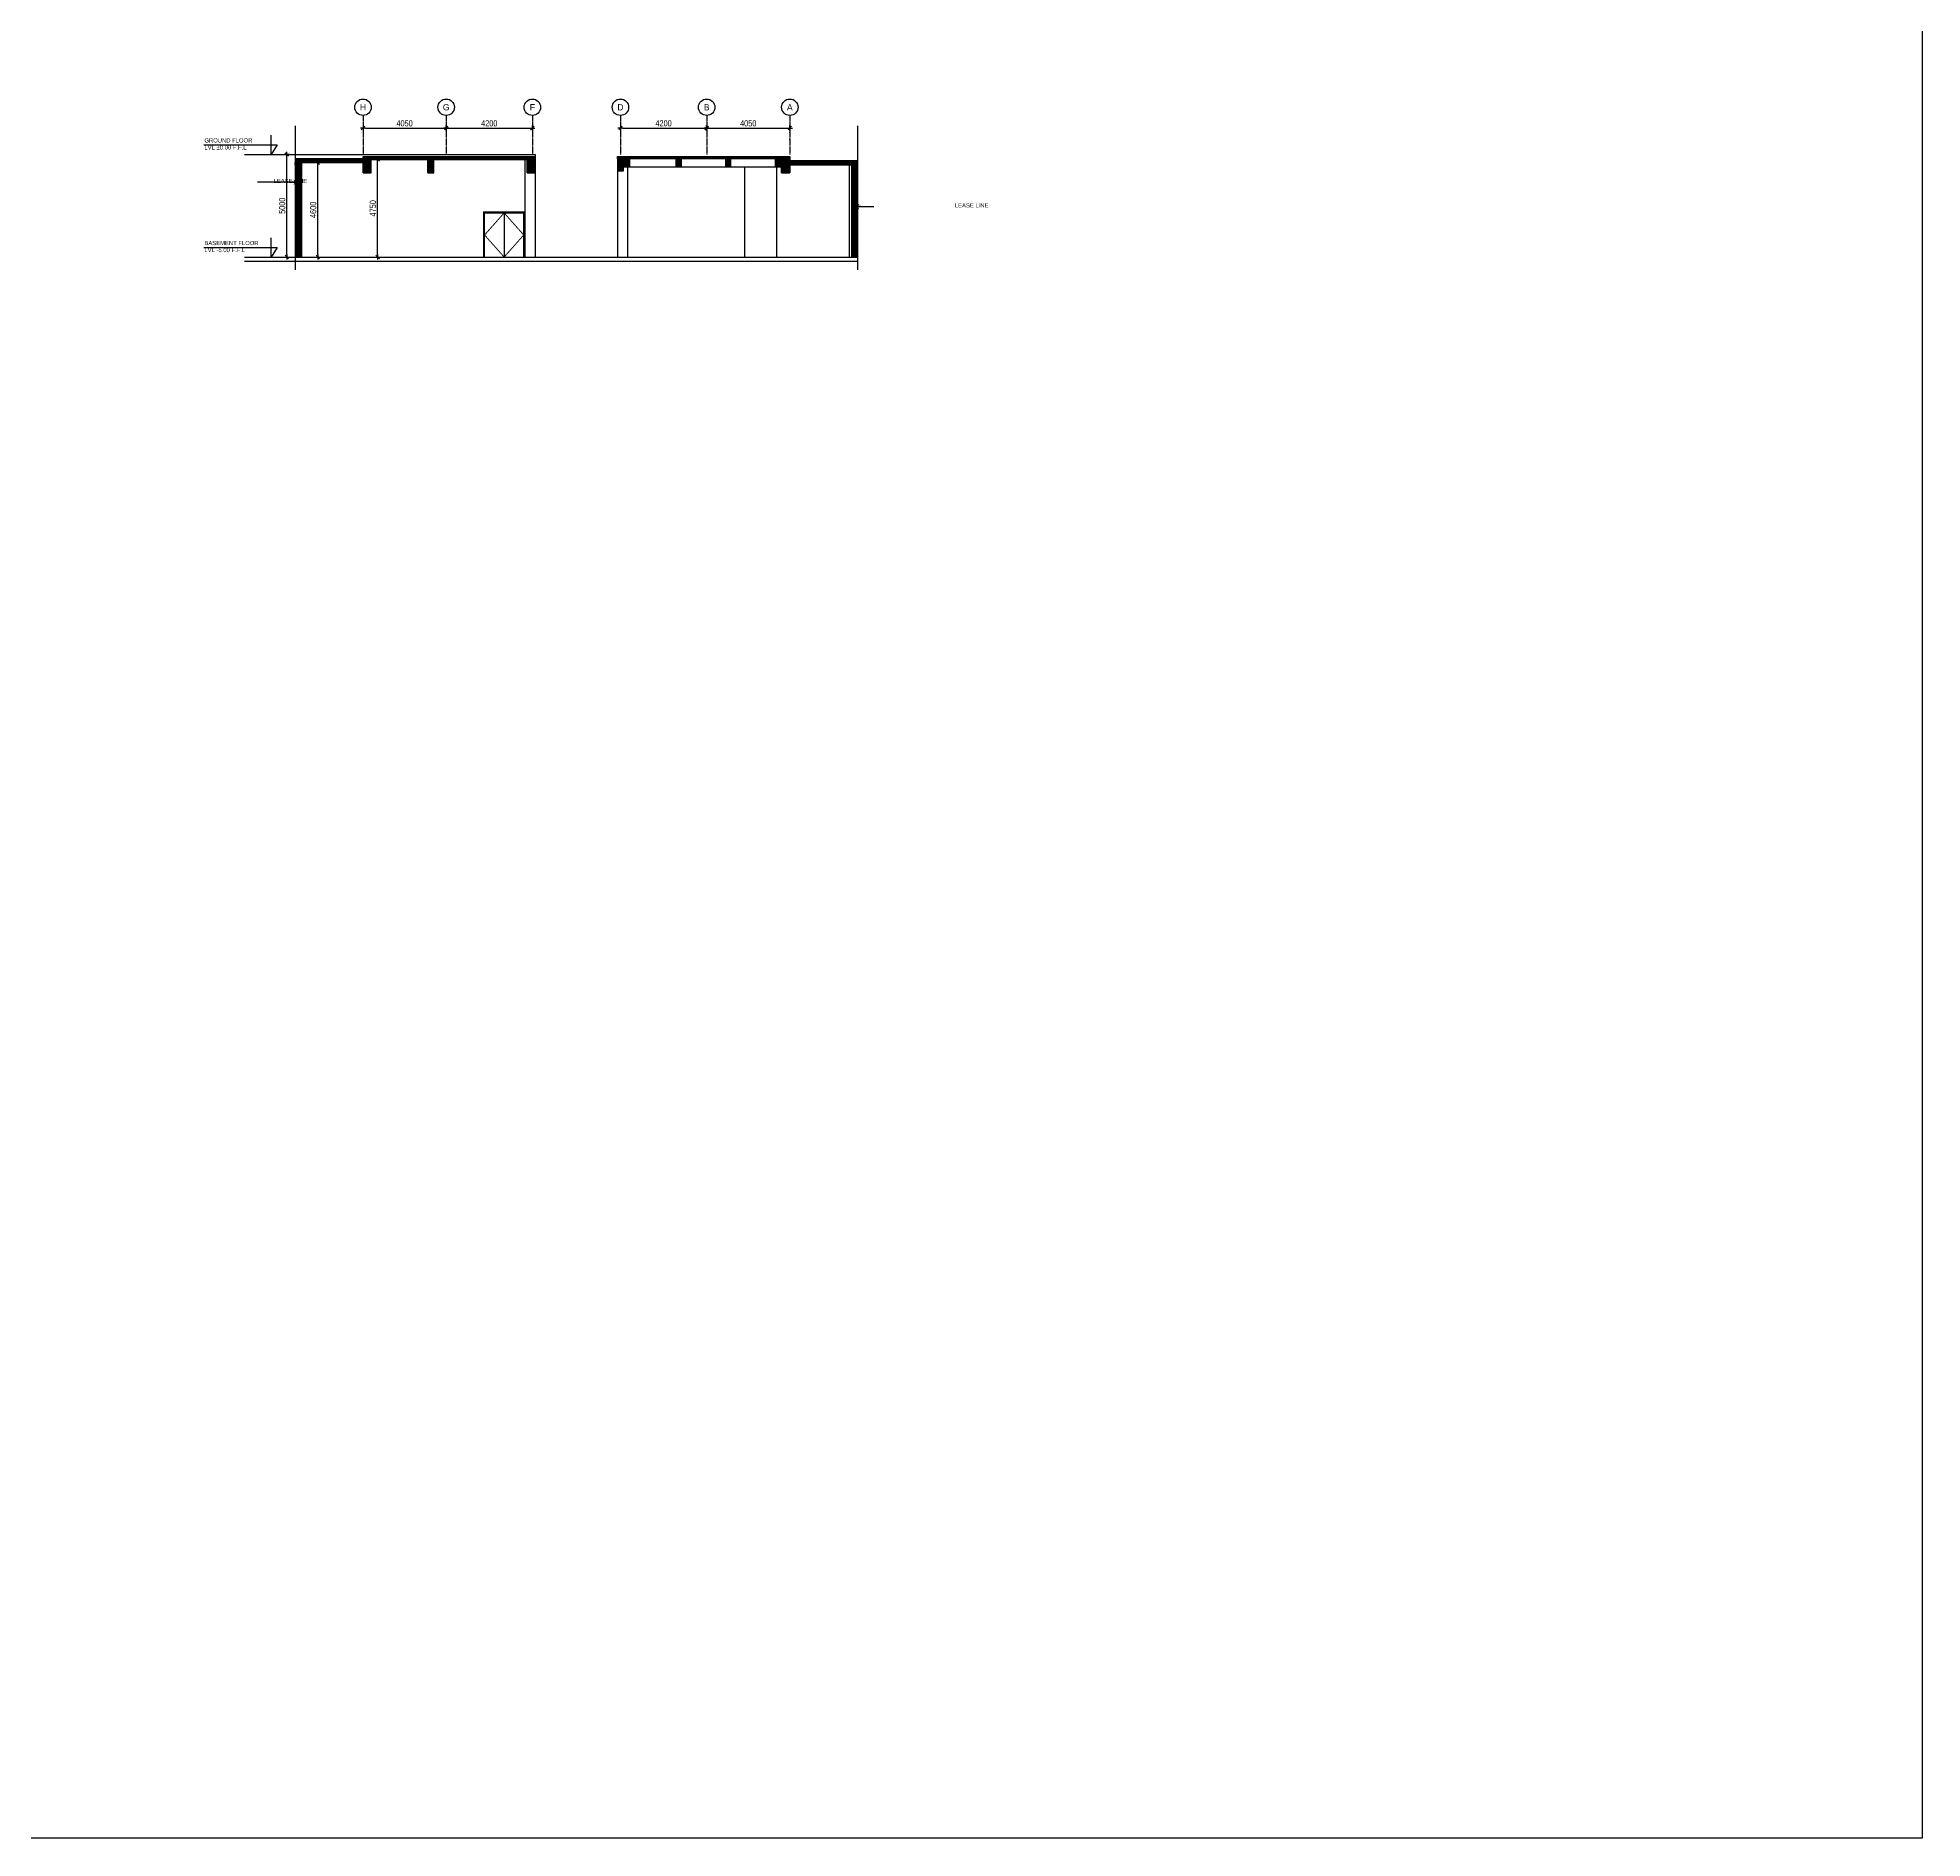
# Model space of a CAD drawing. Header units: inches. Extents: x 676944 to 1044153, y 326920 to 502369.
# Drawn here: x 952351 to 1044153, y 326920 to 414644 of the extents above; entities that cross this region are included whole.
import ezdxf
from ezdxf.enums import TextEntityAlignment as Align

# ---------------------------------------------------------------- set-up
doc = ezdxf.new("R2010")
doc.units = ezdxf.units.IN
doc.header["$MEASUREMENT"] = 0
for name, pattern in [('CENTER', [50.8, 31.75, -6.35, 6.35, -6.35]), ('DASHED2', [9.525, 6.35, -3.175]), ('DOT2', [3.175, 0, -3.175]), ('HIDDEN', [9.525, 6.35, -3.175])]:
    doc.linetypes.add(name, pattern=pattern)
for name, color, linetype in [('A-DET-ANNO-5', 2, 'Continuous'), ('Axis', 9, 'CENTER'), ('dim-axis', 15, 'Continuous'), ('FFNEW', 252, 'Continuous'), ('FLOOR', 8, 'Continuous'), ('S-RIBS', 43, 'HIDDEN'), ('wall pod', 7, 'Continuous')]:
    doc.layers.add(name, color=color, linetype=linetype)
doc.layers.add('A-LEASING LINE', color=7, linetype='DASHED2', lineweight=9)
doc.layers.add('A-SIGN-OPENING', color=8, linetype='HIDDEN', lineweight=5)
doc.styles.add('118_12_DETCLG-FCB-02$0$Standard', font='swissel.ttf')
doc.styles.add('ARIAL', font='ARIALN.TTF')
doc.styles.get("Standard").update_dxf_attribs({"font": 'arial.ttf'})
doc.styles.add('style1', font='arial.ttf')
doc.dimstyles.new('DIM-100', dxfattribs={"dimscale": 150, "dimtxt": 2, "dimasz": 1, "dimexe": 0.75, "dimexo": 1, "dimgap": 0.5, "dimtad": 1, "dimdec": 0, "dimzin": 11, "dimdsep": 46, "dimtxsty": 'ARIAL', "dimblk": 'R', "dimcen": 2.5, "dimdle": 1, "dimclrd": 256, "dimclre": 256, "dimclrt": 256, "dimazin": 0, "dimtfac": 1, "dimtdec": 0, "dimtix": 1, "dimtmove": 2, "dimatfit": 3, "dimldrblk": 'R', "dimtolj": 1, "dimtzin": 3, "dimlwd": -1, "dimlwe": 13, "dimarcsym": 0})
doc.dimstyles.new('DIMS_0050', dxfattribs={"dimscale": 50, "dimtxt": 2.5, "dimasz": 1, "dimexe": 2, "dimexo": 2, "dimgap": 1, "dimtad": 1, "dimrnd": 1, "dimzin": 12, "dimdsep": 46, "dimtxsty": 'Standard', "dimblk1": 'EUGETICK', "dimblk2": 'DIMTICK1', "dimsah": 1, "dimcen": 0, "dimdle": 1, "dimclrd": 256, "dimclre": 256, "dimclrt": 7, "dimaunit": 1, "dimadec": 0, "dimazin": 0, "dimtfac": 1, "dimtix": 1, "dimtmove": 2, "dimatfit": 3, "dimldrblk": 'LEADER_ARROW', "dimfxl": 6, "dimtolj": 1, "dimtzin": 12, "dimarcsym": 0})

# ---------------------------------------------------------------- blocks, each defined once
blk = doc.blocks.new('R')
for p, q in [((-1.05, 0), (1.05, 0)), ((0, -1.05), (0, 1.05))]:
    blk.add_line(p, q)
at = {"color": 4, "lineweight": 13}
blk.add_line((-0.71, -0.71), (0.71, 0.71), dxfattribs=at)
blk = doc.blocks.new('*D261')
at = {"layer": 'Defpoints', "color": 0, "transparency": 16777216}
for p in [(968197, 409520), (972247, 410242), (972247, 409520)]:
    blk.add_point(p, dxfattribs=at)
at = {"layer": 'dim-axis', "linetype": 'DOT2', "lineweight": 13, "transparency": 16777216}
for p, q in [((968197, 409670), (968197, 410354)), ((972247, 409670), (972247, 410354))]:
    blk.add_line(p, q, dxfattribs=at)
at = {"layer": 'dim-axis', "transparency": 16777216}
blk.add_line((968317, 410242), (972127, 410242), dxfattribs=at)
at = {"layer": 'dim-axis', "transparency": 16777216, "xscale": 120, "yscale": 120, "zscale": 120, "rotation": 180}
blk.add_blockref('R', (968197, 410242), dxfattribs=at)
at = {"layer": 'dim-axis', "transparency": 16777216, "xscale": 120, "yscale": 120, "zscale": 120}
blk.add_blockref('R', (972247, 410242), dxfattribs=at)
at = {"layer": 'dim-axis', "transparency": 16777216, "insert": (970222, 410470), "char_height": 300, "attachment_point": 5, "style": 'ARIAL'}
blk.add_mtext('\\A1;4050', dxfattribs=at)
blk = doc.blocks.new('*D262')
at = {"layer": 'Defpoints', "color": 0, "transparency": 16777216}
for p in [(976447, 410241), (972247, 409356), (976447, 409356)]:
    blk.add_point(p, dxfattribs=at)
at = {"layer": 'dim-axis', "linetype": 'DOT2', "lineweight": 13, "transparency": 16777216}
for p, q in [((972247, 409506), (972247, 410354)), ((976447, 409506), (976447, 410354))]:
    blk.add_line(p, q, dxfattribs=at)
at = {"layer": 'dim-axis', "transparency": 16777216}
blk.add_line((972367, 410241), (976327, 410241), dxfattribs=at)
at = {"layer": 'dim-axis', "transparency": 16777216, "xscale": 120, "yscale": 120, "zscale": 120, "rotation": 180}
blk.add_blockref('R', (972247, 410241), dxfattribs=at)
at = {"layer": 'dim-axis', "transparency": 16777216, "xscale": 120, "yscale": 120, "zscale": 120}
blk.add_blockref('R', (976447, 410241), dxfattribs=at)
at = {"layer": 'dim-axis', "transparency": 16777216, "insert": (974347, 410470), "char_height": 300, "attachment_point": 5, "style": 'ARIAL'}
blk.add_mtext('\\A1;4200', dxfattribs=at)
blk = doc.blocks.new('*D263')
at = {"layer": 'Defpoints', "color": 0, "linetype": 'Continuous', "ltscale": 100, "transparency": 16777216}
for p in [(980737, 409906), (984937, 410241), (984937, 409906)]:
    blk.add_point(p, dxfattribs=at)
at = {"layer": 'dim-axis', "linetype": 'DOT2', "lineweight": 13, "ltscale": 100, "transparency": 16777216}
for p, q in [((980737, 410056), (980737, 410354)), ((984937, 410056), (984937, 410354))]:
    blk.add_line(p, q, dxfattribs=at)
at = {"layer": 'dim-axis', "linetype": 'Continuous', "ltscale": 100, "transparency": 16777216}
blk.add_line((980857, 410241), (984817, 410241), dxfattribs=at)
at = {"layer": 'dim-axis', "linetype": 'Continuous', "ltscale": 100, "transparency": 16777216, "xscale": 120, "yscale": 120, "zscale": 120, "rotation": 180}
blk.add_blockref('R', (980737, 410241), dxfattribs=at)
at = {"layer": 'dim-axis', "linetype": 'Continuous', "ltscale": 100, "transparency": 16777216, "xscale": 120, "yscale": 120, "zscale": 120}
blk.add_blockref('R', (984937, 410241), dxfattribs=at)
at = {"layer": 'dim-axis', "linetype": 'Continuous', "ltscale": 100, "transparency": 16777216, "insert": (982837, 410470), "char_height": 300, "attachment_point": 5, "style": 'ARIAL'}
blk.add_mtext('\\A1;4200', dxfattribs=at)
blk = doc.blocks.new('*D264')
at = {"layer": 'Defpoints', "color": 0, "linetype": 'Continuous', "ltscale": 100, "transparency": 16777216}
for p in [(984937, 409906), (988987, 410241), (988987, 409554)]:
    blk.add_point(p, dxfattribs=at)
at = {"layer": 'dim-axis', "linetype": 'DOT2', "lineweight": 13, "ltscale": 100, "transparency": 16777216}
for p, q in [((984937, 410056), (984937, 410354)), ((988987, 409704), (988987, 410354))]:
    blk.add_line(p, q, dxfattribs=at)
at = {"layer": 'dim-axis', "linetype": 'Continuous', "ltscale": 100, "transparency": 16777216}
blk.add_line((985057, 410241), (988867, 410241), dxfattribs=at)
at = {"layer": 'dim-axis', "linetype": 'Continuous', "ltscale": 100, "transparency": 16777216, "xscale": 120, "yscale": 120, "zscale": 120, "rotation": 180}
blk.add_blockref('R', (984937, 410241), dxfattribs=at)
at = {"layer": 'dim-axis', "linetype": 'Continuous', "ltscale": 100, "transparency": 16777216, "xscale": 120, "yscale": 120, "zscale": 120}
blk.add_blockref('R', (988987, 410241), dxfattribs=at)
at = {"layer": 'dim-axis', "linetype": 'Continuous', "ltscale": 100, "transparency": 16777216, "insert": (986962, 410470), "char_height": 300, "attachment_point": 5, "style": 'ARIAL'}
blk.add_mtext('\\A1;4050', dxfattribs=at)
blk = doc.blocks.new('DIMTICK1')
at = {"linetype": 'Continuous'}
for p, q in [((1.25, 0), (-1.25, 0)), ((0, -1.25), (0, 1.25))]:
    blk.add_line(p, q, dxfattribs=at)
at = {"linetype": 'Continuous', "const_width": 0.25}
blk.add_lwpolyline([(-0.88, -0.88), (0.88, 0.88)], dxfattribs=at)
blk = doc.blocks.new('EUGETICK')
for p, q in [((-1, 0), (1, 0)), ((0, -1.75), (0, 1.75))]:
    blk.add_line(p, q)
at = {"const_width": 0.3}
blk.add_lwpolyline([(-1, -1), (1, 1)], dxfattribs=at)
blk = doc.blocks.new('LEADER_ARROW')
at = {"linetype": 'Continuous'}
blk.add_line((-1.5, 0), (0, 0), dxfattribs=at)
at = {"linetype": 'Continuous', "const_width": 0.25}
blk.add_lwpolyline([(-0.75, 1.3), (0, 0), (-0.75, -1.3)], dxfattribs=at)
blk = doc.blocks.new('*D265')
at = {"layer": 'Defpoints', "color": 0, "transparency": 16777216}
for p in [(964489, 408957), (964897, 408957, 0), (964897, 403957, 0)]:
    blk.add_point(p, dxfattribs=at)
at = {"layer": 'dim-axis', "linetype": 'DOT2', "lineweight": 13, "transparency": 16777216}
for p, q in [((964747, 408957), (964377, 408957)), ((964747, 403957), (964377, 403957))]:
    blk.add_line(p, q, dxfattribs=at)
at = {"layer": 'dim-axis', "transparency": 16777216}
blk.add_line((964489, 404077), (964489, 408837), dxfattribs=at)
at = {"layer": 'dim-axis', "transparency": 16777216, "xscale": 120, "yscale": 120, "zscale": 120}
for p, rotation in [((964489, 408957), 90), ((964489, 403957), 270)]:
    blk.add_blockref('R', p, dxfattribs=dict(at, rotation=rotation))
at = {"layer": 'dim-axis', "transparency": 16777216, "insert": (964261, 406457), "char_height": 300, "attachment_point": 5, "rotation": 90, "style": 'ARIAL'}
blk.add_mtext('\\A1;5000', dxfattribs=at)
blk = doc.blocks.new('*D266')
at = {"layer": 'Defpoints', "color": 0, "transparency": 16777216}
for p in [(965999, 408557), (965999, 408557), (965999, 403957)]:
    blk.add_point(p, dxfattribs=at)
at = {"layer": 'dim-axis', "linetype": 'DOT2', "lineweight": 13, "transparency": 16777216}
for p, q in [((965849, 408557), (965887, 408557)), ((966149, 403957), (966112, 403957))]:
    blk.add_line(p, q, dxfattribs=at)
at = {"layer": 'dim-axis', "transparency": 16777216}
blk.add_line((965999, 404077), (965999, 408437), dxfattribs=at)
at = {"layer": 'dim-axis', "transparency": 16777216, "xscale": 120, "yscale": 120, "zscale": 120}
for p, rotation in [((965999, 408557), 90), ((965999, 403957), 270)]:
    blk.add_blockref('R', p, dxfattribs=dict(at, rotation=rotation))
at = {"layer": 'dim-axis', "transparency": 16777216, "insert": (965771, 406257), "char_height": 300, "attachment_point": 5, "rotation": 90, "style": 'ARIAL'}
blk.add_mtext('\\A1;4600', dxfattribs=at)
blk = doc.blocks.new('*D267')
at = {"layer": 'Defpoints', "color": 0, "transparency": 16777216}
for p in [(968908, 408707), (969244, 408707), (969244, 403957)]:
    blk.add_point(p, dxfattribs=at)
at = {"layer": 'dim-axis', "linetype": 'DOT2', "lineweight": 13, "transparency": 16777216}
for p, q in [((969094, 408707), (968796, 408707)), ((969094, 403957), (968796, 403957))]:
    blk.add_line(p, q, dxfattribs=at)
at = {"layer": 'dim-axis', "transparency": 16777216}
blk.add_line((968908, 404077), (968908, 408587), dxfattribs=at)
at = {"layer": 'dim-axis', "transparency": 16777216, "xscale": 120, "yscale": 120, "zscale": 120}
for p, rotation in [((968908, 408707), 90), ((968908, 403957), 270)]:
    blk.add_blockref('R', p, dxfattribs=dict(at, rotation=rotation))
at = {"layer": 'dim-axis', "transparency": 16777216, "insert": (968680, 406332), "char_height": 300, "attachment_point": 5, "rotation": 90, "style": 'ARIAL'}
blk.add_mtext('\\A1;4750', dxfattribs=at)

msp = doc.modelspace()

# ---------------------------------------------------------------- hatches: boundary and pattern name
at = {"layer": 'S-RIBS'}
h = msp.add_hatch(dxfattribs=at)
h.set_pattern_fill('ANSI31', color=9, scale=10)
h.paths.add_polyline_path([(968197.7, 408757), (964897.2, 408757), (964897.2, 408557), (968197.7, 408557)])
h.paths.add_polyline_path([(968597.7, 408857), (968197.7, 408857), (968197.7, 408057), (968597.7, 408057)])
h.paths.add_polyline_path([(971347.2, 408857), (968597.7, 408857), (968597.7, 408707), (971347.2, 408707)])
h.paths.add_polyline_path([(971647.2, 408857), (971347.2, 408857), (971347.2, 408057), (971647.2, 408057)])
h.paths.add_polyline_path([(976197.1, 408857), (971647.2, 408857), (971647.2, 408707), (976197.1, 408707)])
h.paths.add_polyline_path([(976597.1, 408857), (976197.1, 408857), (976197.1, 408057), (976597.1, 408057)])
h = msp.add_hatch(dxfattribs=at)
h.set_pattern_fill('ANSI31', color=9, scale=10)
h.paths.add_polyline_path([(965197.2, 408557), (964897.2, 408557), (964897.2, 403957), (965197.2, 403957)])
h = msp.add_hatch(dxfattribs=at)
h.set_pattern_fill('ANSI31', color=9, scale=10)
h.paths.add_polyline_path([(980887.2, 408857), (980587.1, 408857), (980587.1, 408157), (980887.2, 408157)])
h.paths.add_polyline_path([(981187.2, 408757), (983453.8, 408757), (983453.8, 408357), (983703.8, 408357), (983703.8, 408757), (985870.5, 408757), (985870.5, 408357), (986120.5, 408357), (986120.5, 408757), (988287.2, 408757), (988287.2, 408357), (988587.2, 408357), (988587.2, 408857), (980887.2, 408857), (980887.2, 408357), (981187.2, 408357)])
h.paths.add_polyline_path([(988987.1, 408857), (988587.2, 408857), (988587.2, 408057), (988987.1, 408057)])
h.paths.add_polyline_path([(992287.2, 408657), (988987.2, 408657), (988987.2, 408457), (992287.2, 408457)])
h = msp.add_hatch(dxfattribs=at)
h.set_pattern_fill('ANSI31', color=9, scale=10)
h.paths.add_polyline_path([(992287.2, 408457), (991987.1, 408457), (991987.1, 403957), (992287.2, 403957)])

# ---------------------------------------------------------------- linework, layer by layer
at = {"color": 3}
for points in [[(960443.6, 409428.5), (964013.5, 409428.5), (963724.5, 408957), (963726.5, 409889.8)], [(960443.6, 404428.5), (964013.5, 404428.5), (963724.5, 403957), (963726.5, 404889.8)]]:
    msp.add_lwpolyline(points, dxfattribs=at)
at = {"layer": 'A-LEASING LINE', "color": 5, "linetype": 'DASHED2', "const_width": 70, "elevation": 0}
for points in [[(964897.2, 403329.6), (964897.2, 410357.4)], [(992287.2, 403329.6), (992287.2, 410357.4)]]:
    msp.add_lwpolyline(points, dxfattribs=at)
at = {"layer": 'A-SIGN-OPENING', "ltscale": 0.5}
for points in [[(975071.6, 406107), (974117.1, 405032), (975071.6, 403957)], [(975071.6, 406107), (976026.2, 405032), (975071.6, 403957)]]:
    msp.add_lwpolyline(points, dxfattribs=at)
at = {"layer": 'Axis'}
for p, q in [((968197.2, 410856), (968197.2, 408957)), ((972247.2, 410856), (972247.2, 408957)), ((976447.2, 410856), (976447.2, 408957)), ((980737.2, 410856), (980737.2, 408957)), ((984937.2, 410856), (984937.2, 408957)), ((988987.2, 410856), (988987.2, 408957))]:
    msp.add_line(p, q, dxfattribs=at)
at = {"layer": 'FFNEW', "color": 7, "linetype": 'Continuous', "ltscale": 100}
for p, q in [((962425, 408957), (976597.1, 408957)), ((964897.2, 408757), (964897.2, 403957)), ((965197.2, 408557), (965197.2, 403957)), ((976097.1, 403957), (976097.1, 408707)), ((980587.1, 408857), (980587.1, 403957)), ((992287.2, 408657), (992287.2, 403957)), ((976597.1, 403957), (976597.1, 408057)), ((981087.1, 408357), (981087.1, 403957)), ((986787.1, 408357), (986787.1, 403957)), ((988337.1, 408357), (988337.1, 403957)), ((991887.1, 403957), (991887.1, 408457)), ((991987.1, 408457), (991987.1, 403957)), ((962425, 403957), (992287.2, 403957)), ((962425.3, 403757), (992287.2, 403757))]:
    msp.add_line(p, q, dxfattribs=at)
at = {"layer": 'FFNEW', "color": 6, "linetype": 'Continuous', "ltscale": 100}
for p, q in [((964897.2, 408757), (968197.7, 408757)), ((964897.2, 408557), (968197.7, 408557)), ((968197.7, 408857), (976597.1, 408857)), ((968197.7, 408057), (968197.7, 408857)), ((968597.7, 408057), (968597.7, 408857)), ((968597.7, 408707), (971347.2, 408707)), ((971347.2, 408057), (971347.2, 408857)), ((971647.2, 408057), (971647.2, 408857)), ((971647.2, 408707), (976197.1, 408707)), ((976197.1, 408057), (976197.1, 408857)), ((976597.1, 408057), (976597.1, 408957)), ((980587.1, 408857), (980587.1, 408157)), ((980587.1, 408857), (988987.2, 408857)), ((980887.2, 408157), (980887.2, 408857)), ((981187.2, 408357), (981187.2, 408757)), ((981187.2, 408757), (983453.8, 408757)), ((983453.8, 408357), (983453.8, 408757)), ((983703.8, 408357), (983703.8, 408757)), ((983703.8, 408757), (985870.5, 408757)), ((985870.5, 408357), (985870.5, 408757)), ((986120.5, 408357), (986120.5, 408757)), ((986120.5, 408757), (988287.2, 408757)), ((988287.2, 408357), (988287.2, 408757)), ((988587.2, 408057), (988587.2, 408857)), ((988987.1, 408657), (992287.2, 408657)), ((988987.2, 408057), (988987.2, 408857)), ((968197.7, 408057), (968597.7, 408057)), ((971347.2, 408057), (971647.2, 408057)), ((976197.1, 408057), (976597.1, 408057)), ((976597.1, 408057), (976597.1, 408057)), ((980587.1, 408157), (980887.2, 408157)), ((980887.2, 408357), (981187.2, 408357)), ((980887.2, 408357), (988337.1, 408357)), ((983453.8, 408357), (983703.8, 408357)), ((985870.5, 408357), (986120.5, 408357)), ((988287.2, 408357), (988587.2, 408357)), ((988587.2, 408057), (988987.2, 408057)), ((988987.1, 408457), (992287.2, 408457))]:
    msp.add_line(p, q, dxfattribs=at)
at = {"layer": 'FFNEW', "color": 4, "linetype": 'Continuous', "ltscale": 100}
for p, q in [((988987.1, 408857), (988987.1, 408057)), ((974067.1, 406157), (974067.1, 403957)), ((974067.1, 406157), (976067.4, 406157)), ((975071.6, 406107), (975071.6, 403957)), ((976067.4, 406157), (976067.4, 403957))]:
    msp.add_line(p, q, dxfattribs=at)
msp.add_lwpolyline([(974117.1, 403957), (974117.1, 406107), (976017.4, 406107), (976017.4, 403957)], dxfattribs=at)
at = {"layer": 'wall pod', "ltscale": 100}
msp.add_lwpolyline([(676944.3, 502368.6), (1044152.6, 502368.6), (1044152.6, 326919.7), (676944.3, 326919.7)], close=True, dxfattribs=at)
for centre in [(968197.2, 411256, 0), (972247.2, 411256, 0), (976447.2, 411256, 0), (980737.2, 411256, 0), (984937.2, 411256, 0), (988987.2, 411256, 0)]:
    msp.add_circle(centre, 400, dxfattribs=at)

# ---------------------------------------------------------------- texts
at = {"layer": 'A-DET-ANNO-5', "char_height": 204.8, "style": '118_12_DETCLG-FCB-02$0$Standard'}
for s, insert, width, attachment_point in [('GROUND FLOOR \\PLVL %%P0.00 F.F.L', (960472.2, 409467.6), 4247.989, 4), ('LEASE LINE', (965480.7, 407661.5, 0), 4247.989, 6), ('LEASE LINE', (998665.3, 406475.5, 0), 5497.489, 6), ('BASEMENT FLOOR \\PLVL -5.00 F.F.L', (960472.2, 404467.6), 4247.989, 4)]:
    msp.add_mtext(s, dxfattribs=dict(at, insert=insert, width=width, attachment_point=attachment_point))
at = {"layer": 'wall pod', "ltscale": 100, "style": 'style1'}
for s, p in [('H', (968197.2, 411256, 0)), ('G', (972247.2, 411256, 0)), ('F', (976447.2, 411256, 0)), ('D', (980737.2, 411256, 0)), ('B', (984937.2, 411256, 0)), ('A', (988987.2, 411256, 0))]:
    msp.add_text(s, height=300, dxfattribs=at).set_placement(p, align=Align.MIDDLE)

# ---------------------------------------------------------------- dimensions: what is measured, and where the dimension line sits
at = {"layer": 'dim-axis', "color": 3}
for base, p1, p2, picture, middle in [((972247.2, 410241.5), (968197.2, 409519.5), (972247.2, 409519.5), '*D261', (970222.2, 410469.7)), ((976447.2, 410241.5), (972247.2, 409355.5), (976447.2, 409355.5), '*D262', (974347.2, 410469.7))]:
    dim = msp.add_linear_dim(base=base, p1=p1, p2=p2, dimstyle='DIM-100', override={"dimasz": 0.8}, dxfattribs=at)
    dim.commit()
    dim.dimension.update_dxf_attribs({"geometry": picture, "text_midpoint": middle})
at = {"layer": 'dim-axis', "color": 6, "linetype": 'Continuous', "ltscale": 100}
for base, p1, p2, picture, middle in [((984937.2, 410241.5), (980737.2, 409906.5), (984937.2, 409906.5), '*D263', (982837.2, 410469.7)), ((988987.2, 410241.5), (984937.2, 409906.5), (988987.2, 409554), '*D264', (986962.2, 410469.7))]:
    dim = msp.add_linear_dim(base=base, p1=p1, p2=p2, dimstyle='DIM-100', override={"dimasz": 0.8}, dxfattribs=at)
    dim.commit()
    dim.dimension.update_dxf_attribs({"geometry": picture, "text_midpoint": middle})
at = {"layer": 'dim-axis', "color": 3}
for base, p1, p2, picture, middle in [((964489, 408957), (964897.2, 403957, 0), (964897.2, 408957, 0), '*D265', (964260.8, 406457)), ((965999, 408557), (965999, 403957), (965999, 408557), '*D266', (965770.8, 406257)), ((968908.5, 408707), (969244.5, 403957), (969244.5, 408707), '*D267', (968680.3, 406332))]:
    dim = msp.add_linear_dim(base=base, p1=p1, p2=p2, angle=90, dimstyle='DIM-100', override={"dimasz": 0.8}, dxfattribs=at)
    dim.commit()
    dim.dimension.update_dxf_attribs({"geometry": picture, "text_midpoint": middle})

# ---------------------------------------------------------------- leaders
at = {"layer": 'FLOOR', "color": 8}
for points in [[(964897.2, 407600), (963053.4, 407600)], [(992287.2, 406414, 0), (993079, 406414, 0)]]:
    msp.add_leader(points, dimstyle='DIMS_0050', override={"dimasz": 2, "dimclrd": 8, "dimfxl": 20}, dxfattribs=at)

doc.saveas('drawing.dxf')
